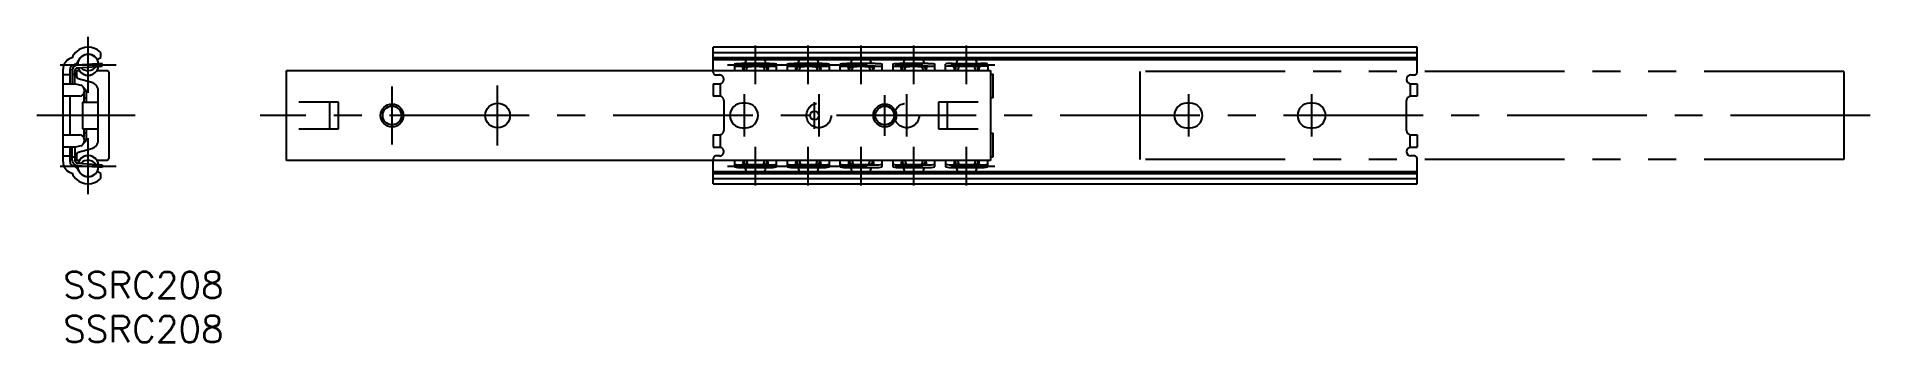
# Model space of a CAD drawing. Extents: x -3 to 205, y -8 to 27.
import ezdxf

# ---------------------------------------------------------------- set-up
doc = ezdxf.new("R2010")
doc.units = 0
doc.header["$LTSCALE"] = 0.5
for name, pattern in [('CENTER', [50.8, 31.75, -6.35, 6.35, -6.35]), ('DASHED', [19.05, 12.7, -6.35]), ('PHANTOM', [63.5, 31.75, -6.35, 6.35, -6.35, 6.35, -6.35])]:
    doc.linetypes.add(name, pattern=pattern)
for name, color, linetype in [('MSM_CENTER', 1, 'CENTER'), ('MSM_CONTINUOUS', 7, 'CONTINUOUS'), ('MSM_DASHED', 4, 'DASHED'), ('MSM_IMAGINARY', 6, 'PHANTOM'), ('MSM_NARROW', 5, 'CONTINUOUS'), ('MSM_PART_NUMBER', 7, 'CONTINUOUS')]:
    doc.layers.add(name, color=color, linetype=linetype)
doc.styles.get("Standard").update_dxf_attribs({"font": 'txt.shx', "height": 2, "bigfont": 'bigfont.shx'})

# ---------------------------------------------------------------- blocks, each defined once
blk = doc.blocks.new('*U24')
at = {"layer": 'MSM_PART_NUMBER'}
blk.add_text('SSRC208', height=3, dxfattribs=at).set_placement((0, -3))
blk = doc.blocks.new('*U25')
at = {"layer": 'MSM_PART_NUMBER'}
blk.add_text('SSRC208', height=3, dxfattribs=at).set_placement((0, -8))

msp = doc.modelspace()

# ---------------------------------------------------------------- linework, layer by layer
at = {"layer": 'MSM_CENTER'}
for p, q in [((2.85, 20.31), (2.85, 26.69)), ((78.69, 21.31), (78.69, 25.69)), ((84.69, 21.31), (84.69, 25.69)), ((90.69, 21.31), (90.69, 25.69)), ((96.69, 21.31), (96.69, 25.69)), ((102.69, 21.31), (102.69, 25.69)), ((-0.34, 23.5), (6.04, 23.5)), ((75.5, 23.5), (105.89, 23.5)), ((37.39, 14.45), (37.39, 21.05)), ((49.39, 14.35), (49.39, 21.15)), ((77.39, 20.15), (77.39, 15.35)), ((85.39, 16.25), (85.39, 19.25)), ((85.89, 20.15), (85.89, 15.35)), ((93.39, 15.45), (93.39, 20.05)), ((95.89, 15.35), (95.89, 20.15)), ((127.89, 20.15), (127.89, 15.35)), ((141.89, 20.15), (141.89, 15.35)), ((8.2, 17.75), (-3, 17.75)), ((205.39, 17.75), (22.39, 17.75)), ((2.85, 8.81), (2.85, 15.19)), ((78.69, 9.81), (78.69, 14.19)), ((84.69, 9.81), (84.69, 14.19)), ((90.69, 9.81), (90.69, 14.19)), ((96.69, 9.81), (96.69, 14.19)), ((102.69, 9.81), (102.69, 14.19)), ((-0.34, 12), (6.04, 12)), ((75.5, 12), (105.89, 12))]:
    msp.add_line(p, q, dxfattribs=at)
at = {"layer": 'MSM_CONTINUOUS'}
for p, q in [((153.89, 25.5), (73.89, 25.5)), ((73.89, 22.85), (73.89, 25.5)), ((153.89, 22.65), (153.89, 25.5)), ((0, 12.49), (0, 23.01)), ((0.8, 21.35), (0.8, 23.01)), ((1.02, 24.3), (0.82, 24.22)), ((1.05, 22.85), (1.06, 22.95)), ((1.12, 23.48), (1.31, 23.55)), ((4.43, 23.65), (1.61, 23.45)), ((1.63, 23.15), (4.45, 23.35)), ((3.89, 24.1), (4.28, 24.33)), ((4.28, 24.33), (4.28, 24.9)), ((4.45, 23.35), (4.43, 23.65)), ((73.89, 24.9), (153.89, 24.9)), ((73.89, 24.33), (153.89, 24.33)), ((73.89, 24.1), (153.89, 24.1)), ((100.29, 22.95), (100.29, 23.59)), ((101.09, 23.65), (104.29, 23.65)), ((101.09, 23.35), (104.29, 23.35)), ((101.24, 23.25), (101.24, 23.23)), ((101.82, 23.3), (101.48, 23.3)), ((103.91, 23.3), (103.57, 23.3)), ((104.15, 23.25), (104.15, 23.23)), ((105.09, 23.59), (105.09, 22.95)), ((105.09, 22.95), (105.1, 22.9)), ((105.09, 22.95), (105.1, 22.9)), ((0.8, 22.35), (0, 22.35)), ((0.01, 21.35), (1.4, 21.35)), ((1.05, 22.85), (1.05, 21.35)), ((1.05, 22.45), (1.35, 22.45)), ((1.35, 21.35), (1.35, 22.85)), ((1.4, 21.35), (2.03, 21.18)), ((1.55, 22.1), (1.55, 22.75)), ((1.65, 22.85), (1.74, 22.85)), ((3.26, 21.49), (1.7, 21.91)), ((3.96, 22.85), (5, 22.85)), ((5.2, 22.65), (5.2, 12.85)), ((25.39, 22.65), (25.39, 22.85)), ((25.39, 22.85), (105.39, 22.85)), ((25.39, 12.65), (25.39, 22.85)), ((105.1, 22.9), (105.1, 22.85)), ((105.39, 22.85), (105.39, 12.65)), ((105.59, 22.45), (105.69, 22.45)), ((105.69, 19.75), (105.69, 22.45)), ((153.09, 21.35), (153.09, 19.95)), ((153.09, 21.35), (153.89, 21.35)), ((153.19, 22.35), (153.59, 22.35)), ((153.89, 21.35), (153.89, 19.95)), ((1.9, 19.95), (0.01, 19.95)), ((0.8, 15.55), (0.8, 19.95)), ((2.2, 19.25), (4, 19.25)), ((2.2, 19.25), (2.2, 16.25)), ((2.35, 20.23), (2.35, 19.25)), ((2.35, 19.75), (2.65, 19.75)), ((2.4, 20.7), (2.4, 20.45)), ((2.65, 19.25), (2.65, 20.37)), ((4, 14.97), (4, 20.53)), ((31.29, 19.25), (26.79, 19.25)), ((30.29, 19.25), (30.29, 16.25)), ((31.29, 16.25), (31.29, 19.25)), ((77.59, 19.15), (77.19, 19.15)), ((99.49, 19.25), (99.49, 16.25)), ((103.99, 19.25), (99.49, 19.25)), ((100.49, 19.25), (100.49, 16.25)), ((105.69, 19.75), (105.39, 19.75)), ((128.09, 19.15), (127.69, 19.15)), ((142.09, 19.15), (141.69, 19.15)), ((152.69, 16.05), (152.69, 19.45)), ((153.89, 19.95), (153.09, 19.95)), ((0.01, 15.55), (1.9, 15.55)), ((2.2, 16.25), (4, 16.25)), ((2.35, 16.25), (2.35, 15.27)), ((2.65, 15.75), (2.35, 15.75)), ((2.4, 15.05), (2.4, 14.8)), ((2.65, 15.13), (2.65, 16.25)), ((26.79, 16.25), (31.29, 16.25)), ((77.19, 16.35), (77.59, 16.35)), ((99.49, 16.25), (103.99, 16.25)), ((105.39, 15.75), (105.69, 15.75)), ((105.69, 13.05), (105.69, 15.75)), ((127.69, 16.35), (128.09, 16.35)), ((141.69, 16.35), (142.09, 16.35)), ((153.09, 14.15), (153.09, 15.55)), ((153.09, 15.55), (153.89, 15.55)), ((153.89, 15.55), (153.89, 14.15)), ((0, 13.15), (0.8, 13.15)), ((1.4, 14.15), (0.01, 14.15)), ((0.8, 12.49), (0.8, 14.15)), ((1.05, 12.65), (1.05, 14.15)), ((1.05, 13.05), (1.35, 13.05)), ((1.05, 12.65), (1.06, 12.55)), ((1.35, 14.15), (1.35, 12.65)), ((2.03, 14.32), (1.4, 14.15)), ((1.55, 12.75), (1.55, 13.4)), ((1.74, 12.65), (1.65, 12.65)), ((1.7, 13.59), (3.26, 14.01)), ((5, 12.65), (3.96, 12.65)), ((105.39, 12.65), (25.39, 12.65)), ((73.89, 10), (73.89, 12.65)), ((76.29, 12.55), (76.29, 11.91)), ((81.09, 11.91), (81.09, 12.55)), ((82.29, 12.55), (82.29, 11.91)), ((87.09, 11.91), (87.09, 12.55)), ((88.29, 12.55), (88.29, 11.91)), ((93.09, 11.91), (93.09, 12.55)), ((94.29, 12.55), (94.29, 11.91)), ((99.09, 11.91), (99.09, 12.55)), ((100.29, 12.55), (100.29, 11.91)), ((105.09, 11.91), (105.09, 12.55)), ((105.59, 13.05), (105.69, 13.05)), ((153.09, 14.15), (153.89, 14.15)), ((153.59, 13.15), (153.19, 13.15)), ((153.89, 10), (153.89, 12.85)), ((0.82, 11.28), (1.02, 11.2)), ((1.31, 11.95), (1.12, 12.02)), ((4.43, 11.85), (1.61, 12.05)), ((1.63, 12.35), (4.45, 12.15)), ((4.28, 11.17), (3.89, 11.4)), ((4.28, 10.6), (4.28, 11.17)), ((4.45, 12.15), (4.43, 11.85)), ((73.89, 11.4), (153.89, 11.4)), ((73.89, 11.17), (153.89, 11.17)), ((73.89, 10.6), (153.89, 10.6)), ((77.09, 12.15), (80.29, 12.15)), ((77.09, 11.85), (80.29, 11.85)), ((77.24, 12.25), (77.24, 12.27)), ((77.82, 12.2), (77.48, 12.2)), ((79.91, 12.2), (79.57, 12.2)), ((80.15, 12.25), (80.15, 12.27)), ((83.09, 12.15), (86.29, 12.15)), ((83.09, 11.85), (86.29, 11.85)), ((83.24, 12.25), (83.24, 12.27)), ((83.82, 12.2), (83.48, 12.2)), ((85.91, 12.2), (85.57, 12.2)), ((86.15, 12.25), (86.15, 12.27)), ((89.09, 12.15), (92.29, 12.15)), ((89.09, 11.85), (92.29, 11.85)), ((89.24, 12.25), (89.24, 12.27)), ((89.82, 12.2), (89.48, 12.2)), ((91.91, 12.2), (91.57, 12.2)), ((92.15, 12.25), (92.15, 12.27)), ((95.09, 12.15), (98.29, 12.15)), ((95.09, 11.85), (98.29, 11.85)), ((95.24, 12.25), (95.24, 12.27)), ((95.82, 12.2), (95.48, 12.2)), ((97.91, 12.2), (97.57, 12.2)), ((98.15, 12.25), (98.15, 12.27)), ((101.09, 12.15), (104.29, 12.15)), ((101.09, 11.85), (104.29, 11.85)), ((101.24, 12.25), (101.24, 12.27)), ((101.82, 12.2), (101.48, 12.2)), ((103.91, 12.2), (103.57, 12.2)), ((104.15, 12.25), (104.15, 12.27)), ((73.89, 10), (153.89, 10))]:
    msp.add_line(p, q, dxfattribs=at)
at = {"layer": 'MSM_CONTINUOUS', "extrusion": (0, 0, -1)}
for p, q in [((76.29, 23.59), (76.29, 22.95)), ((76.29, 22.95), (76.29, 22.9)), ((76.29, 22.95), (76.29, 22.9)), ((80.29, 23.65), (77.09, 23.65)), ((80.29, 23.35), (77.09, 23.35)), ((77.24, 23.25), (77.24, 23.23)), ((77.48, 23.3), (77.82, 23.3)), ((79.57, 23.3), (79.91, 23.3)), ((80.15, 23.25), (80.15, 23.23)), ((81.09, 22.95), (81.09, 23.59)), ((82.29, 23.59), (82.29, 22.95)), ((82.29, 22.95), (82.29, 22.9)), ((82.29, 22.95), (82.29, 22.9)), ((86.29, 23.65), (83.09, 23.65)), ((86.29, 23.35), (83.09, 23.35)), ((83.24, 23.25), (83.24, 23.23)), ((83.48, 23.3), (83.82, 23.3)), ((85.57, 23.3), (85.91, 23.3)), ((86.15, 23.25), (86.15, 23.23)), ((87.09, 22.95), (87.09, 23.59)), ((88.29, 23.59), (88.29, 22.95)), ((88.29, 22.95), (88.29, 22.9)), ((88.29, 22.95), (88.29, 22.9)), ((92.29, 23.65), (89.09, 23.65)), ((92.29, 23.35), (89.09, 23.35)), ((89.24, 23.25), (89.24, 23.23)), ((89.48, 23.3), (89.82, 23.3)), ((91.57, 23.3), (91.91, 23.3)), ((92.15, 23.25), (92.15, 23.23)), ((93.09, 22.95), (93.09, 23.59)), ((94.29, 23.59), (94.29, 22.95)), ((94.29, 22.95), (94.29, 22.9)), ((94.29, 22.95), (94.29, 22.9)), ((98.29, 23.65), (95.09, 23.65)), ((98.29, 23.35), (95.09, 23.35)), ((95.24, 23.25), (95.24, 23.23)), ((95.48, 23.3), (95.82, 23.3)), ((97.57, 23.3), (97.91, 23.3)), ((98.15, 23.25), (98.15, 23.23)), ((99.09, 22.95), (99.09, 23.59)), ((76.29, 22.9), (76.29, 22.85)), ((82.29, 22.9), (82.28, 22.85)), ((88.29, 22.9), (88.28, 22.85)), ((94.29, 22.9), (94.28, 22.85))]:
    msp.add_line(p, q, dxfattribs=at)
at = {"layer": 'MSM_CONTINUOUS'}
for centre, radius in [((37.39, 17.75), 1.06), ((49.39, 17.75), 1.4), ((93.39, 17.75), 1.06), ((85.39, 17.75), 0.5)]:
    msp.add_circle(centre, radius, dxfattribs=at)
for centre, radius, start, end in [((2.85, 23.5), 2, 44.3568, 156.5216), ((1.3, 23.01), 1.3, 111.7, 180), ((1.3, 23.01), 0.5, 111.7, 180), ((1.65, 22.85), 0.6, 94, 170.8128), ((1.02, 24.3), 0.8, 291.7, 336.5216), ((1.65, 22.85), 0.3, 94, 180), ((2.85, 23.5), 1.19, 5.9004, 182.0996), ((2.85, 23.5), 1.19, 196.6389, 351.3611), ((2.85, 23.5), 1.2, 30, 156.5216), ((2.82, 24), 1.16, 225.0872, 322.9128), ((78.69, 23.5), 1.19, 149.7399, 172.7625), ((78.69, 23.5), 1.19, 7.2375, 30.2601), ((84.69, 23.5), 1.19, 149.7399, 172.7625), ((84.69, 23.5), 1.19, 7.2375, 30.2601), ((90.69, 23.5), 1.19, 149.7399, 172.7625), ((90.69, 23.5), 1.19, 7.2375, 30.2601), ((96.69, 23.5), 1.19, 149.7399, 172.7625), ((96.69, 23.5), 1.19, 7.2375, 30.2601), ((100.9, 20.74), 2.92, 86.0861, 101.8945), ((100.9, 20.44), 2.92, 86.0861, 101.8945), ((99.54, 22.97), 0.751, 350.8718, 358.5417), ((101.46, 22.86), 0.439, 86.842, 119.3499), ((102.69, 23.49), 1.48, 190.1945, 205.9112), ((102.87, 22.73), 1.5, 157.6603, 175.4294), ((102.69, 23.5), 1.19, 149.7399, 172.7625), ((102.82, 22.73), 1.15, 150.4502, 174.2323), ((102.69, 9.56), 13.77, 86.3463, 93.6537), ((102.56, 22.73), 1.16, 5.9005, 29.508), ((102.69, 23.5), 1.19, 7.2375, 30.2601), ((103.93, 22.86), 0.439, 60.6501, 93.158), ((102.51, 22.73), 1.51, 4.6645, 22.2823), ((102.7, 23.49), 1.47, 334.0743, 349.9016), ((104.49, 20.74), 2.92, 78.1055, 93.9139), ((104.49, 20.44), 2.92, 78.1055, 93.9139), ((0.01, 21.36), 0.0147, 191.7164, 206.8664), ((0.01, 21.36), 0.00517, 210.7913, 266.8868), ((1.65, 22.75), 0.1, 90, 180), ((1.75, 22.1), 0.2, 180, 255), ((1.74, 22.65), 0.2, 37.3832, 90), ((2.85, 23.5), 1.2, 217.3832, 322.6168), ((1.9, 20.7), 0.5, 0, 75), ((2.05, 20.37), 0.6, 0, 57.9792), ((3, 20.53), 1, 0, 75), ((3.96, 22.65), 0.2, 90, 142.6168), ((5, 22.65), 0.2, 0, 90), ((78.69, 23.5), 1.19, 211.2767, 213.0876), ((78.69, 23.5), 1.19, 326.9124, 328.7166), ((84.69, 23.5), 1.19, 211.2767, 213.0876), ((84.69, 23.5), 1.19, 326.9124, 328.7166), ((90.69, 23.5), 1.19, 211.2767, 213.0876), ((90.69, 23.5), 1.19, 326.9124, 328.7166), ((96.69, 23.5), 1.19, 211.2767, 213.0876), ((96.69, 23.5), 1.19, 326.9124, 328.7166), ((102.69, 23.5), 1.19, 211.2834, 213.0876), ((102.69, 23.5), 1.19, 326.9124, 328.7233), ((105.59, 22.95), 0.5, 246.4218, 270), ((153.19, 21.85), 0.5, 90, 270), ((153.59, 22.65), 0.3, 270, 0), ((0.01, 19.94), 0.0146, 153.075, 168.2449), ((0.01, 19.94), 0.00516, 93.1657, 149.2599), ((1.9, 20.45), 0.5, 270, 0), ((77.19, 17.75), 1.4, 90, 270), ((77.59, 17.75), 1.4, 270, 90), ((127.69, 17.75), 1.4, 90, 270), ((128.09, 17.75), 1.4, 270, 90), ((141.69, 17.75), 1.4, 90, 270), ((142.09, 17.75), 1.4, 270, 90), ((153.19, 19.45), 0.5, 90, 180), ((0.01, 15.56), 0.0147, 191.7164, 206.8664), ((0.01, 15.56), 0.00517, 210.7913, 266.8868), ((1.9, 15.05), 0.5, 0, 90), ((1.9, 14.8), 0.5, 285, 0), ((2.05, 15.13), 0.6, 302.0208, 0), ((3, 14.97), 1, 285, 0), ((153.19, 16.05), 0.5, 180, 270), ((0.01, 14.14), 0.0146, 153.075, 168.2449), ((0.01, 14.14), 0.00516, 93.1657, 149.2599), ((1.65, 12.65), 0.6, 189.1872, 266), ((1.65, 12.65), 0.3, 180, 266), ((1.75, 13.4), 0.2, 105, 180), ((1.65, 12.75), 0.1, 180, 270), ((2.85, 12), 1.19, 8.6389, 163.3611), ((1.74, 12.85), 0.2, 270, 322.6168), ((2.85, 12), 1.2, 37.3832, 142.6168), ((2.82, 11.5), 1.16, 37.0872, 134.9128), ((3.96, 12.85), 0.2, 217.3832, 270), ((5, 12.85), 0.2, 270, 0), ((75.6, 12.53), 0.691, 1.3543, 9.6939), ((78.69, 12.01), 1.48, 154.0888, 169.8055), ((78.87, 12.77), 1.5, 184.5706, 202.3397), ((78.82, 12.77), 1.15, 185.8299, 209.5498), ((78.69, 12), 1.19, 146.9124, 148.7166), ((78.56, 12.77), 1.16, 330.492, 354.0995), ((78.69, 12), 1.19, 31.2768, 33.0876), ((78.51, 12.77), 1.51, 337.7054, 355.3593), ((78.69, 12.01), 1.48, 10.1945, 25.9112), ((81.64, 12.55), 0.546, 169.1924, 179.7595), ((81.6, 12.53), 0.691, 1.3543, 9.6939), ((84.69, 12.01), 1.48, 154.0888, 169.8055), ((84.87, 12.77), 1.5, 184.5706, 202.3397), ((84.82, 12.77), 1.15, 185.8299, 209.5498), ((84.69, 12), 1.19, 146.9124, 148.7166), ((84.56, 12.77), 1.16, 330.492, 354.0995), ((84.69, 12), 1.19, 31.2767, 33.0876), ((84.51, 12.77), 1.51, 337.7054, 355.3593), ((84.69, 12.01), 1.48, 10.1945, 25.9112), ((87.64, 12.55), 0.546, 169.1924, 179.7595), ((87.6, 12.53), 0.691, 1.3543, 9.6939), ((90.69, 12.01), 1.48, 154.0888, 169.8055), ((90.87, 12.77), 1.5, 184.5706, 202.3397), ((90.82, 12.77), 1.15, 185.8299, 209.5498), ((90.69, 12), 1.19, 146.9124, 148.7166), ((90.56, 12.77), 1.16, 330.492, 354.0995), ((90.69, 12), 1.19, 31.2767, 33.0876), ((90.51, 12.77), 1.51, 337.7054, 355.3593), ((90.69, 12.01), 1.48, 10.1945, 25.9112), ((93.64, 12.55), 0.546, 169.1924, 179.7595), ((93.6, 12.53), 0.691, 1.3543, 9.6939), ((96.69, 12.01), 1.48, 154.0888, 169.8055), ((96.87, 12.77), 1.5, 184.5706, 202.3397), ((96.82, 12.77), 1.15, 185.8299, 209.5498), ((96.69, 12), 1.19, 146.9124, 148.7166), ((96.56, 12.77), 1.16, 330.492, 354.0995), ((96.69, 12), 1.19, 31.2767, 33.0876), ((96.51, 12.77), 1.51, 337.7054, 355.3593), ((96.69, 12.01), 1.48, 10.1945, 25.9112), ((99.64, 12.55), 0.546, 169.1924, 179.7595), ((99.6, 12.53), 0.691, 1.3543, 9.6939), ((102.69, 12.01), 1.48, 154.0888, 169.8055), ((102.87, 12.77), 1.5, 184.5706, 202.3397), ((102.82, 12.77), 1.15, 185.8299, 209.5498), ((102.69, 12), 1.19, 146.9124, 148.7166), ((102.56, 12.77), 1.16, 330.492, 354.0995), ((102.69, 12), 1.19, 31.2767, 33.0876), ((102.51, 12.77), 1.51, 337.7054, 355.3593), ((102.69, 12.01), 1.48, 10.1945, 25.9112), ((105.64, 12.55), 0.546, 169.1924, 179.7595), ((105.59, 12.55), 0.5, 90, 113.5782), ((153.19, 13.65), 0.5, 90, 270), ((153.59, 12.85), 0.3, 0, 90), ((1.3, 12.49), 1.3, 180, 248.3), ((1.3, 12.49), 0.5, 180, 248.3), ((2.85, 12), 2, 203.4784, 315.6432), ((1.02, 11.2), 0.8, 23.4784, 68.3), ((2.85, 12), 1.19, 177.9004, 354.0996), ((2.85, 12), 1.2, 203.4784, 330), ((76.9, 15.06), 2.92, 258.1055, 273.9139), ((76.9, 14.76), 2.92, 258.1055, 273.9139), ((77.46, 12.64), 0.439, 240.6501, 273.158), ((78.69, 12), 1.19, 187.2375, 210.2601), ((78.69, 25.94), 13.77, 266.3463, 273.6537), ((78.69, 12), 1.19, 329.7399, 352.7625), ((79.93, 12.64), 0.439, 266.842, 299.3499), ((80.49, 15.06), 2.92, 266.0861, 281.8945), ((80.49, 14.76), 2.92, 266.0861, 281.8945), ((82.9, 15.06), 2.92, 258.1055, 273.9139), ((82.9, 14.76), 2.92, 258.1055, 273.9139), ((83.46, 12.64), 0.439, 240.6501, 273.158), ((84.69, 12), 1.19, 187.2375, 210.2601), ((84.69, 25.94), 13.77, 266.3463, 273.6537), ((84.69, 12), 1.19, 329.7399, 352.7625), ((85.93, 12.64), 0.439, 266.842, 299.3499), ((86.49, 15.06), 2.92, 266.0861, 281.8945), ((86.49, 14.76), 2.92, 266.0861, 281.8945), ((88.9, 15.06), 2.92, 258.1055, 273.9139), ((88.9, 14.76), 2.92, 258.1055, 273.9139), ((89.46, 12.64), 0.439, 240.6501, 273.158), ((90.69, 12), 1.19, 187.2375, 210.2601), ((90.69, 25.94), 13.77, 266.3463, 273.6537), ((90.69, 12), 1.19, 329.7399, 352.7625), ((91.93, 12.64), 0.439, 266.842, 299.3499), ((92.49, 15.06), 2.92, 266.0861, 281.8945), ((92.49, 14.76), 2.92, 266.0861, 281.8945), ((94.9, 15.06), 2.92, 258.1055, 273.9139), ((94.9, 14.76), 2.92, 258.1055, 273.9139), ((95.46, 12.64), 0.439, 240.6501, 273.158), ((96.69, 12), 1.19, 187.2375, 210.2601), ((96.69, 25.94), 13.77, 266.3463, 273.6537), ((96.69, 12), 1.19, 329.7399, 352.7625), ((97.93, 12.64), 0.439, 266.842, 299.3499), ((98.49, 15.06), 2.92, 266.0861, 281.8945), ((98.49, 14.76), 2.92, 266.0861, 281.8945), ((100.9, 15.06), 2.92, 258.1055, 273.9139), ((100.9, 14.76), 2.92, 258.1055, 273.9139), ((101.46, 12.64), 0.439, 240.6501, 273.158), ((102.69, 12), 1.19, 187.2375, 210.2601), ((102.69, 25.94), 13.77, 266.3463, 273.6537), ((102.69, 12), 1.19, 329.7399, 352.7625), ((103.93, 12.64), 0.439, 266.842, 299.3499), ((104.49, 15.06), 2.92, 266.0861, 281.8945), ((104.49, 14.76), 2.92, 266.0861, 281.8945)]:
    msp.add_arc(centre, radius, start, end, dxfattribs=at)
at = {"layer": 'MSM_CONTINUOUS', "extrusion": (0, 0, -1)}
for centre, radius, start, end in [((-76.9, 20.74), 2.92, 78.1055, 93.9139), ((-76.9, 20.44), 2.92, 78.1055, 93.9139), ((-77.46, 22.86), 0.439, 60.6501, 93.158), ((-78.69, 23.49), 1.47, 334.0743, 349.9016), ((-78.88, 22.73), 1.51, 4.6645, 22.2823), ((-78.82, 22.73), 1.16, 5.9005, 29.508), ((-78.69, 9.56), 13.77, 86.3463, 93.6537), ((-78.57, 22.73), 1.15, 150.4502, 174.1701), ((-79.93, 22.86), 0.439, 86.842, 119.3499), ((-78.52, 22.73), 1.5, 157.6603, 175.4294), ((-78.69, 23.49), 1.48, 190.1945, 205.9112), ((-80.49, 20.74), 2.92, 86.0861, 101.8945), ((-80.49, 20.44), 2.92, 86.0861, 101.8945), ((-81.85, 22.97), 0.751, 350.8718, 358.5417), ((-82.9, 20.74), 2.92, 78.1055, 93.9139), ((-82.9, 20.44), 2.92, 78.1055, 93.9139), ((-83.46, 22.86), 0.439, 60.6501, 93.158), ((-84.69, 23.49), 1.47, 334.0743, 349.9016), ((-84.88, 22.73), 1.51, 4.6645, 22.2823), ((-84.82, 22.73), 1.16, 5.9005, 29.508), ((-84.69, 9.56), 13.77, 86.3463, 93.6537), ((-84.57, 22.73), 1.15, 150.4502, 174.1701), ((-85.93, 22.86), 0.439, 86.842, 119.3499), ((-84.52, 22.73), 1.5, 157.6603, 175.4294), ((-84.69, 23.49), 1.48, 190.1945, 205.9112), ((-86.49, 20.74), 2.92, 86.0861, 101.8945), ((-86.49, 20.44), 2.92, 86.0861, 101.8945), ((-87.85, 22.97), 0.751, 350.8718, 358.5417), ((-88.9, 20.74), 2.92, 78.1055, 93.9139), ((-88.9, 20.44), 2.92, 78.1055, 93.9139), ((-89.46, 22.86), 0.439, 60.6501, 93.158), ((-90.69, 23.49), 1.47, 334.0743, 349.9016), ((-90.88, 22.73), 1.51, 4.6645, 22.2823), ((-90.82, 22.73), 1.16, 5.9005, 29.508), ((-90.69, 9.56), 13.77, 86.3463, 93.6537), ((-90.57, 22.73), 1.15, 150.4502, 174.1701), ((-91.93, 22.86), 0.439, 86.842, 119.3499), ((-90.52, 22.73), 1.5, 157.6603, 175.4294), ((-90.69, 23.49), 1.48, 190.1945, 205.9112), ((-92.49, 20.74), 2.92, 86.0861, 101.8945), ((-92.49, 20.44), 2.92, 86.0861, 101.8945), ((-93.85, 22.97), 0.751, 350.8718, 358.5417), ((-94.9, 20.74), 2.92, 78.1055, 93.9139), ((-94.9, 20.44), 2.92, 78.1055, 93.9139), ((-95.46, 22.86), 0.439, 60.6501, 93.158), ((-96.69, 23.49), 1.47, 334.0743, 349.9016), ((-96.88, 22.73), 1.51, 4.6645, 22.2823), ((-96.82, 22.73), 1.16, 5.9005, 29.508), ((-96.69, 9.56), 13.77, 86.3463, 93.6537), ((-96.57, 22.73), 1.15, 150.4502, 174.1701), ((-97.93, 22.86), 0.439, 86.842, 119.3499), ((-96.52, 22.73), 1.5, 157.6603, 175.4294), ((-96.69, 23.49), 1.48, 190.1945, 205.9112), ((-98.49, 20.74), 2.92, 86.0861, 101.8945), ((-98.49, 20.44), 2.92, 86.0861, 101.8945), ((-99.85, 22.97), 0.751, 350.8718, 358.5417)]:
    msp.add_arc(centre, radius, start, end, dxfattribs=at)
at = {"layer": 'MSM_DASHED'}
for p, q in [((73.89, 22.65), (73.89, 22.85)), ((73.89, 21.35), (73.89, 19.95)), ((73.89, 21.35), (74.69, 21.35)), ((74.19, 22.35), (74.59, 22.35)), ((74.69, 21.35), (74.69, 19.95)), ((74.69, 19.95), (73.89, 19.95)), ((75.09, 19.45), (75.09, 16.05)), ((73.89, 15.55), (73.89, 14.15)), ((73.89, 15.55), (74.69, 15.55)), ((74.69, 15.55), (74.69, 14.15)), ((73.89, 14.15), (74.69, 14.15)), ((73.89, 12.85), (73.89, 12.65)), ((74.59, 13.15), (74.19, 13.15))]:
    msp.add_line(p, q, dxfattribs=at)
for centre in [(85.89, 17.75), (95.89, 17.75)]:
    msp.add_circle(centre, 1.4, dxfattribs=at)
for centre, radius, start, end in [((74.19, 22.65), 0.3, 180, 270), ((74.59, 21.85), 0.5, 270.0002, 90), ((74.59, 19.45), 0.5, 0, 90), ((74.59, 16.05), 0.5, 270, 0), ((74.19, 12.85), 0.3, 90, 180), ((74.59, 13.65), 0.5, 270, 90)]:
    msp.add_arc(centre, radius, start, end, dxfattribs=at)
at = {"layer": 'MSM_IMAGINARY'}
for p, q in [((202.39, 22.75), (122.39, 22.75)), ((122.39, 22.75), (122.39, 12.75)), ((202.39, 22.75), (202.39, 12.75)), ((202.39, 12.75), (122.39, 12.75))]:
    msp.add_line(p, q, dxfattribs=at)
at = {"layer": 'MSM_NARROW'}
for centre in [(37.39, 17.75), (93.39, 17.75)]:
    msp.add_circle(centre, 1.3, dxfattribs=at)

# ---------------------------------------------------------------- block references
at = {"layer": 'MSM_CONTINUOUS'}
for name in ['*U24', '*U25']:
    msp.add_blockref(name, (0, 0), dxfattribs=at)

doc.saveas('drawing.dxf')
